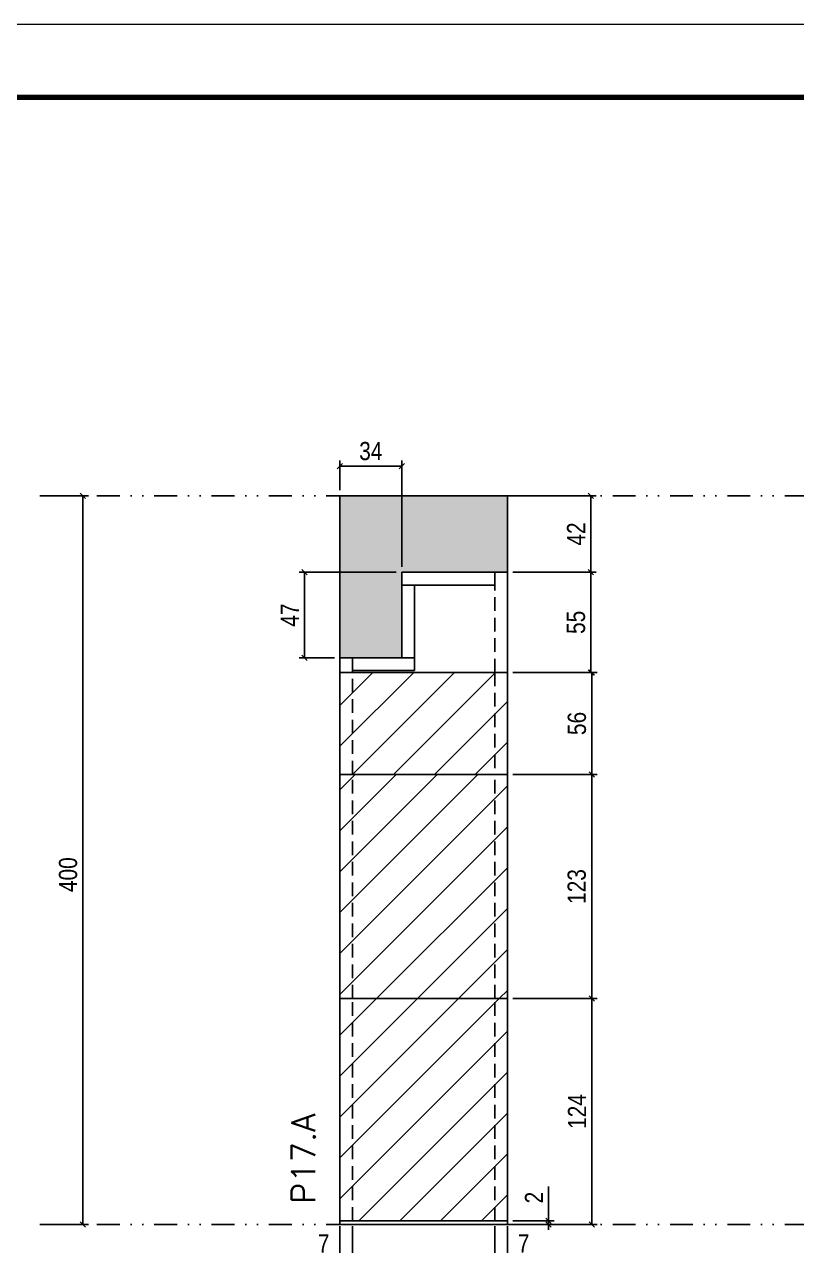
# Model space of a CAD drawing. Extents: x 28748 to 35002, y 14885 to 43501.
# Drawn here: x 33930 to 34353, y 35939 to 36609 of the extents above; entities that cross this region are included whole.
import ezdxf

# ---------------------------------------------------------------- set-up
doc = ezdxf.new("R2010")
doc.units = 0
for name, pattern in [('DASHED', [0.75, 0.5, -0.25]), ('DIVIDE2', [0.625, 0.25, -0.125, 0, -0.125, 0, -0.125]), ('HIDDEN', [0.375, 0.25, -0.125])]:
    doc.linetypes.add(name, pattern=pattern)
for name, color, linetype in [('COTA', 241, 'Continuous'), ('Nível', 160, 'Continuous'), ('Painéis', 200, 'Continuous'), ('SARR_2.2x7', 40, 'Continuous'), ('Sarrafo de Pressão', 42, 'HIDDEN')]:
    doc.layers.add(name, color=color, linetype=linetype)
for name, color, linetype, lineweight in [('Folhas', 255, 'Continuous', 9), ('Hachura', 251, 'Continuous', 9), ('SARRAFO DE PRESSAO', 251, 'DASHED', 9), ('Texto Seção', 7, 'Continuous', 15)]:
    doc.layers.add(name, color=color, linetype=linetype, lineweight=lineweight)
doc.styles.add('COTA TECNICA', font='techl___.ttf', dxfattribs={"height": 10})
doc.styles.add('COTA TECNICA-50', font='techl___.ttf', dxfattribs={"height": 10})
doc.styles.add('REGUA-120', font='ROMANS.shx', dxfattribs={"height": 15})
doc.dimstyles.new('COTA PAINEL-50', dxfattribs={"dimtxt": 10, "dimasz": 3, "dimexe": 3, "dimexo": 3, "dimgap": 3, "dimtad": 1, "dimdec": 1, "dimzin": 12, "dimdsep": 46, "dimtxsty": 'COTA TECNICA-50', "dimblk1": 'OBLIQUE', "dimblk2": 'OBLIQUE', "dimsah": 1, "dimcen": 0.9, "dimclrd": 4, "dimclre": 4, "dimclrt": 240, "dimadec": 1, "dimazin": 3, "dimtfac": 1, "dimtdec": 1, "dimtmove": 0, "dimatfit": 3, "dimfxl": 1, "dimtolj": 1, "dimtzin": 12, "dimarcsym": 0})
doc.dimstyles.new('PAINEL', dxfattribs={"dimtxt": 10, "dimasz": 3, "dimexe": 3, "dimexo": 3, "dimgap": 3, "dimtad": 1, "dimdec": 1, "dimzin": 12, "dimdsep": 46, "dimtxsty": 'COTA TECNICA', "dimblk1": 'OBLIQUE', "dimblk2": 'OBLIQUE', "dimsah": 1, "dimcen": 0.9, "dimclrd": 4, "dimclre": 4, "dimclrt": 240, "dimadec": 1, "dimazin": 3, "dimtfac": 1, "dimtdec": 1, "dimtmove": 0, "dimatfit": 3, "dimfxl": 1, "dimtolj": 1, "dimtzin": 12, "dimarcsym": 0})
pattern_1 = [(45, (28969.309, 35568.31), (-11.22532, 11.22532), [])]

# ---------------------------------------------------------------- blocks, each defined once
blk = doc.blocks.new('9999999999')
at = {"layer": 'Folhas'}
blk.add_lwpolyline([(98138.98, 34190.21), (99623.98, 34190.21), (99623.98, 35240.21), (98138.98, 35240.21)], close=True, dxfattribs=at)
at = {"layer": 'Folhas', "color": 30, "const_width": 3}
blk.add_lwpolyline([(98213.98, 34230.21), (99583.98, 34230.21), (99583.98, 35200.21), (98213.98, 35200.21)], close=True, dxfattribs=at)
blk = doc.blocks.new('_Oblique')
at = {"color": 0, "linetype": 'ByBlock', "lineweight": -2}
blk.add_line((-0.5, -0.5), (0.5, 0.5), dxfattribs=at)
blk = doc.blocks.new('*D1621')
at = {"layer": 'COTA', "color": 4, "linetype": 'ByBlock', "lineweight": -2, "transparency": 16777216}
for p, q in [((33941, 36350.58), (33964.72, 36350.58)), ((33961.72, 36350.58), (33961.72, 35950.58)), ((33941, 35950.58), (33964.72, 35950.58))]:
    blk.add_line(p, q, dxfattribs=at)
at = {"layer": 'Defpoints', "color": 0, "linetype": 'ByBlock', "transparency": 16777216}
for p in [(33938, 36350.58), (33938, 35950.58), (33961.72, 35950.58)]:
    blk.add_point(p, dxfattribs=at)
at = {"layer": 'COTA', "color": 4, "linetype": 'ByBlock', "lineweight": -2, "transparency": 16777216, "xscale": 3, "yscale": 3, "zscale": 3}
for p, rotation in [((33961.72, 36350.58), 90), ((33961.72, 35950.58), 270)]:
    blk.add_blockref('_Oblique', p, dxfattribs=dict(at, rotation=rotation))
at = {"layer": 'COTA', "color": 240, "linetype": 'ByBlock', "transparency": 16777216, "insert": (33953.61, 36142.58), "char_height": 10, "attachment_point": 5, "rotation": 90, "style": 'COTA TECNICA'}
blk.add_mtext('\\A1;400', dxfattribs=at)
blk = doc.blocks.new('*D606')
at = {"layer": 'COTA', "color": 4, "lineweight": -2, "transparency": 16777216}
for p, q in [((34102.7, 35949.58), (34102.7, 35895.4)), ((34194.7, 35949.58), (34194.7, 35895.4)), ((34102.7, 35898.4), (34194.7, 35898.4))]:
    blk.add_line(p, q, dxfattribs=at)
at = {"layer": 'Defpoints', "color": 0, "transparency": 16777216}
for p in [(34102.7, 35952.58), (34194.7, 35952.58), (34194.7, 35898.4)]:
    blk.add_point(p, dxfattribs=at)
at = {"layer": 'COTA', "color": 4, "lineweight": -2, "transparency": 16777216, "xscale": 3, "yscale": 3, "zscale": 3, "rotation": 180}
blk.add_blockref('_Oblique', (34102.7, 35898.4), dxfattribs=at)
at = {"layer": 'COTA', "color": 4, "lineweight": -2, "transparency": 16777216, "xscale": 3, "yscale": 3, "zscale": 3}
blk.add_blockref('_Oblique', (34194.7, 35898.4), dxfattribs=at)
at = {"layer": 'COTA', "color": 240, "transparency": 16777216, "insert": (34148.7, 35906.49), "char_height": 10, "attachment_point": 5, "style": 'COTA TECNICA'}
blk.add_mtext('\\A1;92', dxfattribs=at)
blk = doc.blocks.new('*D607')
at = {"layer": 'COTA', "color": 4, "lineweight": -2, "transparency": 16777216}
for p, q in [((34197.7, 36074.58), (34243.94, 36074.58)), ((34240.94, 35950.58), (34240.94, 36074.58)), ((34197.7, 35950.58), (34243.94, 35950.58))]:
    blk.add_line(p, q, dxfattribs=at)
at = {"layer": 'Defpoints', "color": 0, "transparency": 16777216}
for p in [(34194.7, 36074.58), (34240.94, 36074.58), (34194.7, 35950.58)]:
    blk.add_point(p, dxfattribs=at)
at = {"layer": 'COTA', "color": 4, "lineweight": -2, "transparency": 16777216, "xscale": 3, "yscale": 3, "zscale": 3}
for p, rotation in [((34240.94, 36074.58), 90), ((34240.94, 35950.58), 270)]:
    blk.add_blockref('_Oblique', p, dxfattribs=dict(at, rotation=rotation))
at = {"layer": 'COTA', "color": 240, "transparency": 16777216, "insert": (34232.87, 36012.58), "char_height": 10, "attachment_point": 5, "rotation": 90, "style": 'COTA TECNICA-50'}
blk.add_mtext('\\A1;124', dxfattribs=at)
blk = doc.blocks.new('*D608')
at = {"layer": 'COTA', "color": 4, "lineweight": -2, "transparency": 16777216}
for p, q in [((34217.23, 35952.58), (34217.23, 35971.38)), ((34197.7, 35952.58), (34220.23, 35952.58)), ((34197.7, 35950.58), (34220.23, 35950.58)), ((34217.23, 35950.58), (34217.23, 35952.58)), ((34217.23, 35950.58), (34217.23, 35947.58))]:
    blk.add_line(p, q, dxfattribs=at)
at = {"layer": 'Defpoints', "color": 0, "transparency": 16777216}
for p in [(34194.7, 35952.58), (34194.7, 35950.58), (34217.23, 35950.58)]:
    blk.add_point(p, dxfattribs=at)
at = {"layer": 'COTA', "color": 4, "lineweight": -2, "transparency": 16777216, "xscale": 3, "yscale": 3, "zscale": 3}
for p, rotation in [((34217.23, 35952.58), 270), ((34217.23, 35950.58), 90)]:
    blk.add_blockref('_Oblique', p, dxfattribs=dict(at, rotation=rotation))
at = {"layer": 'COTA', "color": 240, "transparency": 16777216, "insert": (34209.23, 35965.32), "char_height": 10, "attachment_point": 5, "rotation": 90, "style": 'COTA TECNICA-50'}
blk.add_mtext('\\A1;2', dxfattribs=at)
blk = doc.blocks.new('*D609')
at = {"layer": 'COTA', "color": 4, "lineweight": -2, "transparency": 16777216}
for p, q in [((34109.7, 35949.58), (34109.7, 35929.07)), ((34102.7, 35947.58), (34102.7, 35929.07)), ((34102.7, 35932.07), (34087.97, 35932.07)), ((34109.7, 35932.07), (34102.7, 35932.07))]:
    blk.add_line(p, q, dxfattribs=at)
at = {"layer": 'Defpoints', "color": 0, "transparency": 16777216}
for p in [(34102.7, 35950.58), (34109.7, 35952.58), (34102.7, 35932.07)]:
    blk.add_point(p, dxfattribs=at)
at = {"layer": 'COTA', "color": 4, "lineweight": -2, "transparency": 16777216, "xscale": 3, "yscale": 3, "zscale": 3, "rotation": 180}
blk.add_blockref('_Oblique', (34102.7, 35932.07), dxfattribs=at)
at = {"layer": 'COTA', "color": 4, "lineweight": -2, "transparency": 16777216, "xscale": 3, "yscale": 3, "zscale": 3}
blk.add_blockref('_Oblique', (34109.7, 35932.07), dxfattribs=at)
at = {"layer": 'COTA', "color": 240, "transparency": 16777216, "insert": (34093.84, 35940.14), "char_height": 10, "attachment_point": 5, "style": 'COTA TECNICA-50'}
blk.add_mtext('\\A1;7', dxfattribs=at)
blk = doc.blocks.new('*D610')
at = {"layer": 'COTA', "color": 4, "lineweight": -2, "transparency": 16777216}
for p, q in [((34187.7, 35949.58), (34187.7, 35929.07)), ((34194.7, 35947.58), (34194.7, 35929.07)), ((34187.7, 35932.07), (34194.7, 35932.07)), ((34194.7, 35932.07), (34209.43, 35932.07))]:
    blk.add_line(p, q, dxfattribs=at)
at = {"layer": 'Defpoints', "color": 0, "transparency": 16777216}
for p in [(34187.7, 35952.58), (34194.7, 35950.58), (34194.7, 35932.07)]:
    blk.add_point(p, dxfattribs=at)
at = {"layer": 'COTA', "color": 4, "lineweight": -2, "transparency": 16777216, "xscale": 3, "yscale": 3, "zscale": 3, "rotation": 180}
blk.add_blockref('_Oblique', (34187.7, 35932.07), dxfattribs=at)
at = {"layer": 'COTA', "color": 4, "lineweight": -2, "transparency": 16777216, "xscale": 3, "yscale": 3, "zscale": 3}
blk.add_blockref('_Oblique', (34194.7, 35932.07), dxfattribs=at)
at = {"layer": 'COTA', "color": 240, "transparency": 16777216, "insert": (34203.57, 35940.14), "char_height": 10, "attachment_point": 5, "style": 'COTA TECNICA-50'}
blk.add_mtext('\\A1;7', dxfattribs=at)
blk = doc.blocks.new('*D1604')
at = {"layer": 'COTA', "color": 4, "linetype": 'ByBlock', "lineweight": -2, "transparency": 16777216}
for p, q in [((34197.7, 36197.58), (34243.94, 36197.58)), ((34240.94, 36074.58), (34240.94, 36197.58)), ((34197.7, 36074.58), (34243.94, 36074.58))]:
    blk.add_line(p, q, dxfattribs=at)
at = {"layer": 'Defpoints', "color": 0, "linetype": 'ByBlock', "transparency": 16777216}
for p in [(34194.7, 36197.58), (34240.94, 36197.58), (34194.7, 36074.58)]:
    blk.add_point(p, dxfattribs=at)
at = {"layer": 'COTA', "color": 4, "linetype": 'ByBlock', "lineweight": -2, "transparency": 16777216, "xscale": 3, "yscale": 3, "zscale": 3}
for p, rotation in [((34240.94, 36197.58), 90), ((34240.94, 36074.58), 270)]:
    blk.add_blockref('_Oblique', p, dxfattribs=dict(at, rotation=rotation))
at = {"layer": 'COTA', "color": 240, "linetype": 'ByBlock', "transparency": 16777216, "insert": (34232.72, 36136.08), "char_height": 10, "attachment_point": 5, "rotation": 90, "style": 'COTA TECNICA'}
blk.add_mtext('\\A1;123', dxfattribs=at)
blk = doc.blocks.new('*D2417')
at = {"layer": 'COTA', "color": 4, "lineweight": -2, "transparency": 16777216}
for p, q in [((34197.7, 36253.58), (34243.94, 36253.58)), ((34240.94, 36197.58), (34240.94, 36253.58)), ((34197.7, 36197.58), (34243.94, 36197.58))]:
    blk.add_line(p, q, dxfattribs=at)
at = {"layer": 'Defpoints', "color": 0, "transparency": 16777216}
for p in [(34194.7, 36253.58), (34240.94, 36253.58), (34194.7, 36197.58)]:
    blk.add_point(p, dxfattribs=at)
at = {"layer": 'COTA', "color": 4, "lineweight": -2, "transparency": 16777216, "xscale": 3, "yscale": 3, "zscale": 3}
for p, rotation in [((34240.94, 36253.58), 90), ((34240.94, 36197.58), 270)]:
    blk.add_blockref('_Oblique', p, dxfattribs=dict(at, rotation=rotation))
at = {"layer": 'COTA', "color": 240, "transparency": 16777216, "insert": (34232.83, 36225.58), "char_height": 10, "attachment_point": 5, "rotation": 90, "style": 'COTA TECNICA'}
blk.add_mtext('\\A1;56', dxfattribs=at)
blk = doc.blocks.new('*D2572')
at = {"layer": 'COTA', "color": 4, "lineweight": -2, "transparency": 16777216}
for p, q in [((34197.7, 36308.58), (34243.43, 36308.58)), ((34240.43, 36253.58), (34240.43, 36308.58)), ((34197.7, 36253.58), (34243.43, 36253.58))]:
    blk.add_line(p, q, dxfattribs=at)
at = {"layer": 'Defpoints', "color": 0, "transparency": 16777216}
for p in [(34194.7, 36308.58), (34240.43, 36308.58), (34194.7, 36253.58)]:
    blk.add_point(p, dxfattribs=at)
at = {"layer": 'COTA', "color": 4, "lineweight": -2, "transparency": 16777216, "xscale": 3, "yscale": 3, "zscale": 3}
for p, rotation in [((34240.43, 36308.58), 90), ((34240.43, 36253.58), 270)]:
    blk.add_blockref('_Oblique', p, dxfattribs=dict(at, rotation=rotation))
at = {"layer": 'COTA', "color": 240, "transparency": 16777216, "insert": (34232.32, 36281.08), "char_height": 10, "attachment_point": 5, "rotation": 90, "style": 'COTA TECNICA'}
blk.add_mtext('\\A1;55', dxfattribs=at)
blk = doc.blocks.new('*D2573')
at = {"layer": 'COTA', "color": 4, "lineweight": -2, "transparency": 16777216}
for p, q in [((34133.7, 36308.58), (34080.35, 36308.58)), ((34083.35, 36308.58), (34083.35, 36261.58)), ((34099.7, 36261.58), (34080.35, 36261.58))]:
    blk.add_line(p, q, dxfattribs=at)
at = {"layer": 'Defpoints', "color": 0, "transparency": 16777216}
for p in [(34136.7, 36308.58), (34083.35, 36261.58), (34102.7, 36261.58)]:
    blk.add_point(p, dxfattribs=at)
at = {"layer": 'COTA', "color": 4, "lineweight": -2, "transparency": 16777216, "xscale": 3, "yscale": 3, "zscale": 3}
for p, rotation in [((34083.35, 36308.58), 90), ((34083.35, 36261.58), 270)]:
    blk.add_blockref('_Oblique', p, dxfattribs=dict(at, rotation=rotation))
at = {"layer": 'COTA', "color": 240, "transparency": 16777216, "insert": (34075.28, 36285.08), "char_height": 10, "attachment_point": 5, "rotation": 90, "style": 'COTA TECNICA'}
blk.add_mtext('\\A1;47', dxfattribs=at)
blk = doc.blocks.new('*D2575')
at = {"layer": 'COTA', "color": 4, "lineweight": -2, "transparency": 16777216}
for p, q in [((34102.7, 36353.58), (34102.7, 36369.85)), ((34136.7, 36366.85), (34102.7, 36366.85)), ((34136.7, 36311.58), (34136.7, 36369.85))]:
    blk.add_line(p, q, dxfattribs=at)
at = {"layer": 'Defpoints', "color": 0, "transparency": 16777216}
for p in [(34102.7, 36366.85), (34102.7, 36350.58), (34136.7, 36308.58)]:
    blk.add_point(p, dxfattribs=at)
at = {"layer": 'COTA', "color": 4, "lineweight": -2, "transparency": 16777216, "xscale": 3, "yscale": 3, "zscale": 3, "rotation": 180}
blk.add_blockref('_Oblique', (34102.7, 36366.85), dxfattribs=at)
at = {"layer": 'COTA', "color": 4, "lineweight": -2, "transparency": 16777216, "xscale": 3, "yscale": 3, "zscale": 3}
blk.add_blockref('_Oblique', (34136.7, 36366.85), dxfattribs=at)
at = {"layer": 'COTA', "color": 240, "transparency": 16777216, "insert": (34119.7, 36375.07), "char_height": 10, "attachment_point": 5, "style": 'COTA TECNICA'}
blk.add_mtext('\\A1;34', dxfattribs=at)
blk = doc.blocks.new('*D2574')
at = {"layer": 'COTA', "color": 4, "lineweight": -2, "transparency": 16777216}
for p, q in [((34197.7, 36350.58), (34243.43, 36350.58)), ((34240.43, 36308.58), (34240.43, 36350.58)), ((34197.7, 36308.58), (34243.43, 36308.58))]:
    blk.add_line(p, q, dxfattribs=at)
at = {"layer": 'Defpoints', "color": 0, "transparency": 16777216}
for p in [(34194.7, 36350.58), (34240.43, 36350.58), (34194.7, 36308.58)]:
    blk.add_point(p, dxfattribs=at)
at = {"layer": 'COTA', "color": 4, "lineweight": -2, "transparency": 16777216, "xscale": 3, "yscale": 3, "zscale": 3}
for p, rotation in [((34240.43, 36350.58), 90), ((34240.43, 36308.58), 270)]:
    blk.add_blockref('_Oblique', p, dxfattribs=dict(at, rotation=rotation))
at = {"layer": 'COTA', "color": 240, "transparency": 16777216, "insert": (34232.36, 36329.58), "char_height": 10, "attachment_point": 5, "rotation": 90, "style": 'COTA TECNICA'}
blk.add_mtext('\\A1;42', dxfattribs=at)

msp = doc.modelspace()

# ---------------------------------------------------------------- hatches: boundary and pattern name
at = {"layer": 'COTA', "linetype": 'ByBlock'}
h = msp.add_hatch(dxfattribs=at)
h.set_pattern_fill('AR-CONC', color=256, scale=0.03)
h.set_pattern_definition([(50, (-315.8715, 82), (5.46554007, -0.47817257), [0.5715, -6.2865]), (355, (-315.8715, 82), (-1.05730264, 5.73170536), [0.4572, -5.0292175]), (100.451445, (-315.416, 81.96), (4.4082374, 5.25353256), [0.48570026, -5.34270734]), (46.1842, (-315.8715, 83.524), (8.1323712, -1.2612698), [0.85725, -9.42975]), (96.635558, (-315.194, 83.419), (7.122124, 7.4227837), [0.7285507, -8.0140682]), (351.184151, (-315.8715, 83.524), (7.122124, 7.4227837), [0.685799, -7.543792]), (21, (-315.1095, 83.143), (4.54843174, -3.06795595), [0.5715, -6.2865]), (326, (-315.1095, 83.143), (1.85406085, 5.525639), [0.4572, -5.0292]), (71.451445, (-314.7305, 82.8873), (6.4024926, 2.45768307), [0.48570026, -5.3426981]), (37.5, (-315.8715, 82), (0.0926581, 2.53665117), [0, -4.96824, 0, -5.1054, 0, -5.04825]), (7.5, (-315.8715, 82), (2.00458988, 3.00541724), [0, -2.91084, 0, -4.85394, 0, -1.92405]), (327.5, (-317.5708, 82), (4.067717855, -0.17186232), [0, -1.905, 0, -5.9436, 0, -7.8867]), (317.5, (-318.3328, 82), (4.44387544, 0.76279473), [0, -2.4765, 0, -3.94716, 0, -5.6007])])
h.paths.add_polyline_path([(34194.7, 36308.58), (34194.7, 36350.58), (34102.7, 36350.58), (34102.7, 36261.58), (34136.7, 36261.58), (34136.7, 36308.58)])
at = {"layer": 'Hachura'}
h = msp.add_hatch(dxfattribs=at)
h.set_pattern_fill('ANSI31', color=256, scale=5)
h.paths.add_polyline_path([(34194.7, 36253.58), (34102.7, 36253.58), (34102.7, 36197.58), (34194.7, 36197.58)])
h = msp.add_hatch(dxfattribs=at)
h.set_pattern_fill('ANSI31', color=256, scale=5)
h.set_pattern_definition(pattern_1)
h.paths.add_polyline_path([(34194.7, 36197.58), (34102.7, 36197.58), (34102.7, 36074.58), (34194.7, 36074.58)])
h = msp.add_hatch(dxfattribs=at)
h.set_pattern_fill('ANSI31', color=256, scale=5)
h.set_pattern_definition(pattern_1)
h.paths.add_polyline_path([(34194.7, 36074.58), (34102.7, 36074.58), (34102.7, 35952.58), (34194.7, 35952.58)])

# ---------------------------------------------------------------- linework, layer by layer
at = {"layer": 'COTA', "linetype": 'ByBlock'}
for p, q in [((34102.7, 36350.58), (34102.7, 36261.58)), ((34194.7, 36350.58), (34102.7, 36350.58)), ((34194.7, 36308.58), (34194.7, 36350.58))]:
    msp.add_line(p, q, dxfattribs=at)
at = {"layer": 'Nível', "color": 4, "linetype": 'DIVIDE2', "ltscale": 50}
for p, q in [((33938, 36350.58), (34948.34, 36350.58)), ((33938, 35950.58), (34948.34, 35950.58))]:
    msp.add_line(p, q, dxfattribs=at)
at = {"layer": 'Painéis'}
for p, q in [((34102.7, 36300.58), (34102.7, 36318.58)), ((34194.7, 36308.58), (34136.7, 36308.58)), ((34136.7, 36308.58), (34136.7, 36261.58)), ((34194.7, 36308.58), (34194.7, 36253.58)), ((34136.7, 36261.58), (34102.7, 36261.58)), ((34102.7, 36261.58), (34102.7, 36253.58)), ((34194.7, 36253.58), (34102.7, 36253.58)), ((34102.7, 36197.58), (34102.7, 36253.58)), ((34102.7, 36253.58), (34194.7, 36253.58)), ((34136.7, 36253.58), (34102.7, 36253.58)), ((34102.7, 36253.58), (34194.7, 36253.58)), ((34136.7, 36253.58), (34136.7, 36253.58)), ((34194.7, 36253.58), (34194.7, 36197.58)), ((34194.7, 36197.58), (34102.7, 36197.58))]:
    msp.add_line(p, q, dxfattribs=at)
for points in [[(34194.7, 36074.58), (34102.7, 36074.58), (34102.7, 36197.58), (34194.7, 36197.58)], [(34102.7, 35952.58), (34194.7, 35952.58), (34194.7, 36074.58), (34102.7, 36074.58)], [(34102.7, 35952.58), (34194.7, 35952.58), (34194.7, 35950.58), (34102.7, 35950.58)]]:
    msp.add_lwpolyline(points, close=True, dxfattribs=at)
msp.add_lwpolyline([(34102.7, 36197.58), (34194.7, 36197.58)], dxfattribs=at)
at = {"layer": 'SARR_2.2x7'}
for p, q in [((34187.7, 36301.58), (34136.7, 36301.58)), ((34143.7, 36301.58), (34143.7, 36261.58)), ((34136.7, 36261.58), (34143.7, 36261.58)), ((34143.7, 36261.58), (34143.7, 36254.58)), ((34143.7, 36254.58), (34109.7, 36254.58)), ((34143.7, 36253.58), (34143.7, 36253.58))]:
    msp.add_line(p, q, dxfattribs=at)
at = {"layer": 'Sarrafo de Pressão', "ltscale": 30}
for p, q in [((34187.7, 36300.58), (34187.7, 36308.58)), ((34187.7, 36253.58), (34187.7, 36300.58)), ((34109.7, 36253.58), (34109.7, 36261.58)), ((34109.7, 36197.58), (34109.7, 36253.58)), ((34187.7, 36253.58), (34187.7, 36197.58)), ((34109.7, 36074.58), (34109.7, 36197.58)), ((34187.7, 36074.58), (34187.7, 36197.58)), ((34109.7, 35952.58), (34109.7, 36074.58)), ((34187.7, 35952.58), (34187.7, 36074.58))]:
    msp.add_line(p, q, dxfattribs=at)

# ---------------------------------------------------------------- block references
at = {"layer": 'SARRAFO DE PRESSAO', "color": 6, "linetype": 'ByBlock'}
msp.add_blockref('9999999999', (-64622.14, 1369.09), dxfattribs=at)

# ---------------------------------------------------------------- texts
at = {"layer": 'Texto Seção', "insert": (34089.23, 35961.83), "char_height": 13, "width": 285.3299, "attachment_point": 7, "rotation": 90, "style": 'REGUA-120'}
msp.add_mtext('P17.A', dxfattribs=at)

# ---------------------------------------------------------------- dimensions: what is measured, and where the dimension line sits
at = {"layer": 'COTA'}
for base, p1, p2, angle, dimstyle, picture, middle in [((34102.7, 36366.85), (34136.7, 36308.58), (34102.7, 36350.58), 180, 'PAINEL', '*D2575', (34119.7, 36375.07)), ((34240.43, 36350.58), (34194.7, 36308.58), (34194.7, 36350.58), 90, 'PAINEL', '*D2574', (34232.36, 36329.58)), ((34083.35, 36261.58), (34136.7, 36308.58), (34102.7, 36261.58), 90, 'PAINEL', '*D2573', (34075.28, 36285.08)), ((34240.43, 36308.58), (34194.7, 36253.58), (34194.7, 36308.58), 90, 'PAINEL', '*D2572', (34232.32, 36281.08)), ((34240.94, 36253.58), (34194.7, 36197.58), (34194.7, 36253.58), 90, 'PAINEL', '*D2417', (34232.83, 36225.58)), ((34240.94, 36074.58), (34194.7, 35950.58), (34194.7, 36074.58), 90, 'COTA PAINEL-50', '*D607', (34232.87, 36012.58)), ((34102.7, 35932.07), (34109.7, 35952.58), (34102.7, 35950.58), 180, 'COTA PAINEL-50', '*D609', (34093.84, 35940.14))]:
    dim = msp.add_linear_dim(base=base, p1=p1, p2=p2, angle=angle, dimstyle=dimstyle, dxfattribs=at)
    dim.commit()
    dim.dimension.update_dxf_attribs({"geometry": picture, "text_midpoint": middle})
at = {"layer": 'COTA', "linetype": 'ByBlock'}
dim = msp.add_linear_dim(base=(33961.72, 35950.58), p1=(33938, 36350.58), p2=(33938, 35950.58), angle=90, dimstyle='PAINEL', dxfattribs=at)
dim.commit()
dim.dimension.update_dxf_attribs({"geometry": '*D1621', "text_midpoint": (33961.72, 36142.58), "dimtype": 160})
dim = msp.add_linear_dim(base=(34240.94, 36197.58), p1=(34194.7, 36074.58), p2=(34194.7, 36197.58), angle=90, dimstyle='PAINEL', dxfattribs=at)
dim.commit()
dim.dimension.update_dxf_attribs({"geometry": '*D1604', "text_midpoint": (34232.72, 36136.08)})
at = {"layer": 'COTA'}
dim = msp.add_linear_dim(base=(34217.23, 35950.58), p1=(34194.7, 35952.58), p2=(34194.7, 35950.58), angle=90, dimstyle='COTA PAINEL-50', dxfattribs=at)
dim.commit()
dim.dimension.update_dxf_attribs({"geometry": '*D608', "text_midpoint": (34217.23, 35965.32), "dimtype": 160})
dim = msp.add_linear_dim(base=(34194.7, 35898.4), p1=(34102.7, 35952.58), p2=(34194.7, 35952.58), dimstyle='PAINEL', override={"dimarcsym": 2}, dxfattribs=at)
dim.commit()
dim.dimension.update_dxf_attribs({"geometry": '*D606', "text_midpoint": (34148.7, 35906.49)})
dim = msp.add_linear_dim(base=(34194.7, 35932.07), p1=(34187.7, 35952.58), p2=(34194.7, 35950.58), dimstyle='COTA PAINEL-50', dxfattribs=at)
dim.commit()
dim.dimension.update_dxf_attribs({"geometry": '*D610', "text_midpoint": (34203.57, 35940.14)})

doc.saveas('drawing.dxf')
